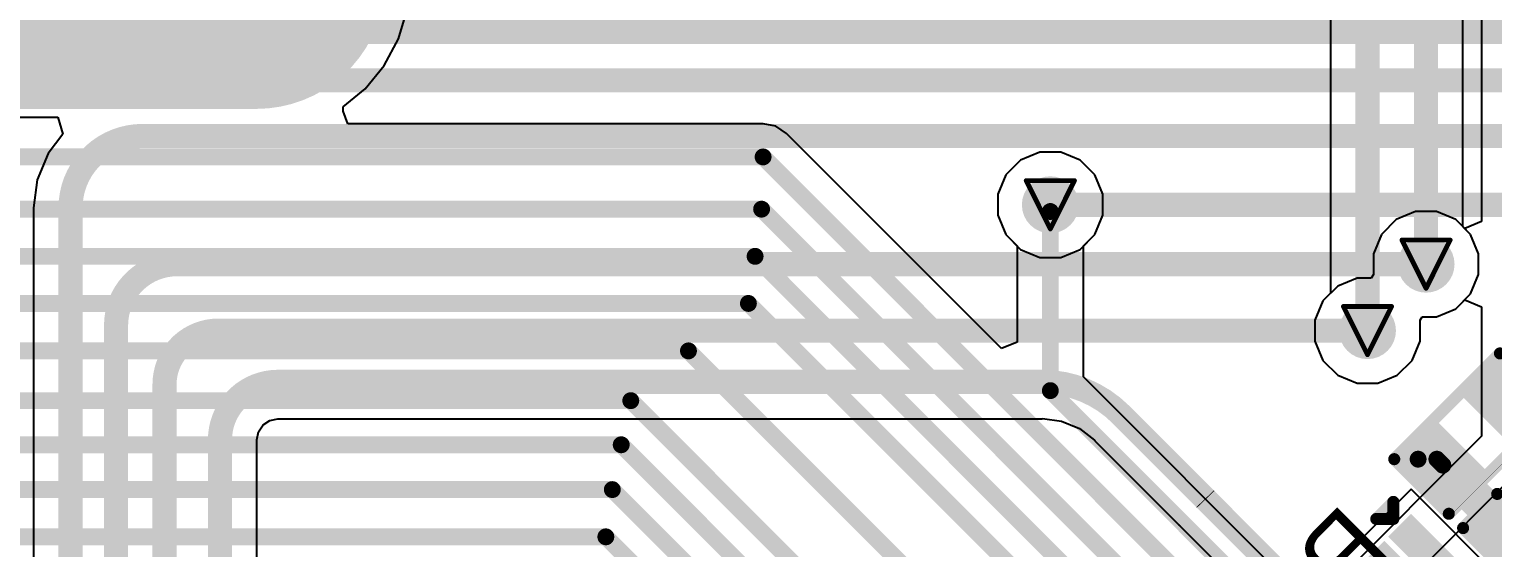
# Model space of a CAD drawing. Header units: inches. Extents: x 0 to 12.2, y 0 to 7.
# Drawn here: x 1.536 to 2.143, y 2.761 to 2.976 of the extents above; entities that cross this region are included whole.
import ezdxf

# ---------------------------------------------------------------- set-up
doc = ezdxf.new("R2010")
doc.units = ezdxf.units.IN
doc.header["$MEASUREMENT"] = 0
for name, color, linetype in [('Bottom Layer', 5, 'Continuous'), ('Bottom Overlay', 54, 'Continuous'), ('Bottom Paste', 16, 'Continuous'), ('Bottom Solder', 6, 'Continuous'), ('Drill Drawing', 1, 'Continuous'), ('Layer 1', 16, 'Continuous'), ('Layer 2', 76, 'Continuous'), ('Top Layer', 1, 'Continuous'), ('Top Overlay', 2, 'Continuous'), ('Top Paste', 8, 'Continuous'), ('Top Solder', 216, 'Continuous'), ('Via Holes', 16, 'Continuous')]:
    doc.layers.add(name, color=color, linetype=linetype)
doc.styles.add('Arial', font='', dxfattribs={"height": 0.2})
doc.styles.get('Arial').set_extended_font_data('Arial')

# ---------------------------------------------------------------- blocks, each defined once
blk = doc.blocks.new('LQFP_128_EP_14_14__28')
at = {"layer": 'Top Layer'}
blk.add_hatch(color=1, dxfattribs=at).paths.add_polyline_path([(-0.26967, 0.24804), (-0.26967, 0.24016), (-0.32873, 0.24016), (-0.32873, 0.24804)])
at = {"layer": 'Top Paste'}
blk.add_hatch(color=8, dxfattribs=at).paths.add_polyline_path([(-0.26967, 0.24804), (-0.26967, 0.24016), (-0.32873, 0.24016), (-0.32873, 0.24804)])
at = {"layer": 'Top Solder'}
for points in [[(-0.26692, 0.25079), (-0.26692, 0.23741), (-0.33148, 0.23741), (-0.33148, 0.25079)], [(-0.26692, 0.23504), (-0.26692, 0.22166), (-0.33148, 0.22166), (-0.33148, 0.23504)]]:
    blk.add_hatch(color=216, dxfattribs=at).paths.add_polyline_path(points)
at = {"layer": 'Top Overlay'}
for points in [[(-0.3352, 0.2441, 0.005, 0.005, 0), (-0.3402, 0.2491, 0.005, 0.005, 0)], [(-0.3402, 0.2391, 0.005, 0.005, 0), (-0.3402, 0.2491, 0.005, 0.005, 0)], [(-0.3402, 0.2391, 0.005, 0.005, 0), (-0.3352, 0.2441, 0.005, 0.005, 0)]]:
    blk.add_lwpolyline(points, format="xyseb", dxfattribs=at)
for points in [[(-0.34145, 0.2491, 0.0025, 0.0025, 1), (-0.33895, 0.2491, 0.0025, 0.0025, 1)], [(-0.34145, 0.2491, 0.0025, 0.0025, 1), (-0.33895, 0.2491, 0.0025, 0.0025, 1)], [(-0.33645, 0.2441, 0.0025, 0.0025, 1), (-0.33395, 0.2441, 0.0025, 0.0025, 1)], [(-0.33645, 0.2441, 0.0025, 0.0025, 1), (-0.33395, 0.2441, 0.0025, 0.0025, 1)], [(-0.34145, 0.2391, 0.0025, 0.0025, 1), (-0.33895, 0.2391, 0.0025, 0.0025, 1)], [(-0.34145, 0.2391, 0.0025, 0.0025, 1), (-0.33895, 0.2391, 0.0025, 0.0025, 1)]]:
    blk.add_lwpolyline(points, format="xyseb", close=True, dxfattribs=at)
blk = doc.blocks.new('R___0402_B_130')
at = {"layer": 'Bottom Layer'}
for points in [[(-0.0095, 0.0125), (-0.0095, -0.0125), (-0.0275, -0.0125), (-0.0275, 0.0125)], [(0.0275, 0.0125), (0.0275, -0.0125), (0.0095, -0.0125), (0.0095, 0.0125)]]:
    blk.add_hatch(color=5, dxfattribs=at).paths.add_polyline_path(points)
at = {"layer": 'Bottom Paste'}
for points in [[(-0.0095, 0.0125), (-0.0095, -0.0125), (-0.0275, -0.0125), (-0.0275, 0.0125)], [(0.0275, 0.0125), (0.0275, -0.0125), (0.0095, -0.0125), (0.0095, 0.0125)]]:
    blk.add_hatch(color=16, dxfattribs=at).paths.add_polyline_path(points)
at = {"layer": 'Bottom Solder'}
for points in [[(-0.00733, 0.01467), (-0.00733, -0.01467), (-0.02967, -0.01467), (-0.02967, 0.01467)], [(0.02967, 0.01467), (0.02967, -0.01467), (0.00733, -0.01467), (0.00733, 0.01467)]]:
    blk.add_hatch(color=6, dxfattribs=at).paths.add_polyline_path(points)
at = {"layer": 'Bottom Overlay'}
for points in [[(0.031, 0.016, 0.005, 0.005, 0), (-0.031, 0.016, 0.005, 0.005, 0)], [(-0.031, -0.016, 0.005, 0.005, 0), (-0.031, 0.016, 0.005, 0.005, 0)], [(0.031, -0.016, 0.005, 0.005, 0), (0.031, 0.016, 0.005, 0.005, 0)], [(0.032, 0.017, 0.000127, 0.000127, 0), (-0.032, 0.017, 0.000127, 0.000127, 0)], [(0.031, -0.016, 0.005, 0.005, 0), (-0.031, -0.016, 0.005, 0.005, 0)]]:
    blk.add_lwpolyline(points, format="xyseb", dxfattribs=at)
for points in [[(-0.03225, 0.016, 0.0025, 0.0025, 1), (-0.02975, 0.016, 0.0025, 0.0025, 1)], [(-0.03225, 0.016, 0.0025, 0.0025, 1), (-0.02975, 0.016, 0.0025, 0.0025, 1)], [(0.02975, 0.016, 0.0025, 0.0025, 1), (0.03225, 0.016, 0.0025, 0.0025, 1)], [(0.02975, 0.016, 0.0025, 0.0025, 1), (0.03225, 0.016, 0.0025, 0.0025, 1)], [(-0.03203, 0.017, 0.0000635, 0.0000635, 1), (-0.03197, 0.017, 0.0000635, 0.0000635, 1)], [(0.03197, 0.017, 0.0000635, 0.0000635, 1), (0.03203, 0.017, 0.0000635, 0.0000635, 1)], [(-0.03225, -0.016, 0.0025, 0.0025, 1), (-0.02975, -0.016, 0.0025, 0.0025, 1)], [(-0.03225, -0.016, 0.0025, 0.0025, 1), (-0.02975, -0.016, 0.0025, 0.0025, 1)], [(0.02975, -0.016, 0.0025, 0.0025, 1), (0.03225, -0.016, 0.0025, 0.0025, 1)], [(0.02975, -0.016, 0.0025, 0.0025, 1), (0.03225, -0.016, 0.0025, 0.0025, 1)]]:
    blk.add_lwpolyline(points, format="xyseb", close=True, dxfattribs=at)
blk = doc.blocks.new('C___0402_B_319')
at = {"layer": 'Bottom Layer'}
for points in [[(-0.0095, 0.0125), (-0.0095, -0.0125), (-0.0275, -0.0125), (-0.0275, 0.0125)], [(0.0275, 0.0125), (0.0275, -0.0125), (0.0095, -0.0125), (0.0095, 0.0125)]]:
    blk.add_hatch(color=5, dxfattribs=at).paths.add_polyline_path(points)
at = {"layer": 'Bottom Paste'}
for points in [[(-0.0095, 0.0125), (-0.0095, -0.0125), (-0.0275, -0.0125), (-0.0275, 0.0125)], [(0.0275, 0.0125), (0.0275, -0.0125), (0.0095, -0.0125), (0.0095, 0.0125)]]:
    blk.add_hatch(color=16, dxfattribs=at).paths.add_polyline_path(points)
at = {"layer": 'Bottom Solder'}
for points in [[(-0.00714, 0.01486), (-0.00714, -0.01486), (-0.02986, -0.01486), (-0.02986, 0.01486)], [(0.02986, 0.01486), (0.02986, -0.01486), (0.00714, -0.01486), (0.00714, 0.01486)]]:
    blk.add_hatch(color=6, dxfattribs=at).paths.add_polyline_path(points)
at = {"layer": 'Bottom Overlay'}
for points in [[(-0.011, 0.016, 0.005, 0.005, 0), (-0.031, 0.016, 0.005, 0.005, 0)], [(-0.031, -0.016, 0.005, 0.005, 0), (-0.031, 0.016, 0.005, 0.005, 0)], [(0.031, 0.016, 0.005, 0.005, 0), (0.011, 0.016, 0.005, 0.005, 0)], [(0.031, -0.016, 0.005, 0.005, 0), (0.031, 0.016, 0.005, 0.005, 0)], [(-0.011, -0.016, 0.005, 0.005, 0), (-0.031, -0.016, 0.005, 0.005, 0)], [(0.031, -0.016, 0.005, 0.005, 0), (0.011, -0.016, 0.005, 0.005, 0)]]:
    blk.add_lwpolyline(points, format="xyseb", dxfattribs=at)
for points in [[(-0.03225, 0.016, 0.0025, 0.0025, 1), (-0.02975, 0.016, 0.0025, 0.0025, 1)], [(-0.03225, 0.016, 0.0025, 0.0025, 1), (-0.02975, 0.016, 0.0025, 0.0025, 1)], [(-0.01225, 0.016, 0.0025, 0.0025, 1), (-0.00975, 0.016, 0.0025, 0.0025, 1)], [(0.00975, 0.016, 0.0025, 0.0025, 1), (0.01225, 0.016, 0.0025, 0.0025, 1)], [(0.02975, 0.016, 0.0025, 0.0025, 1), (0.03225, 0.016, 0.0025, 0.0025, 1)], [(0.02975, 0.016, 0.0025, 0.0025, 1), (0.03225, 0.016, 0.0025, 0.0025, 1)], [(-0.03225, -0.016, 0.0025, 0.0025, 1), (-0.02975, -0.016, 0.0025, 0.0025, 1)], [(-0.03225, -0.016, 0.0025, 0.0025, 1), (-0.02975, -0.016, 0.0025, 0.0025, 1)], [(-0.01225, -0.016, 0.0025, 0.0025, 1), (-0.00975, -0.016, 0.0025, 0.0025, 1)], [(0.00975, -0.016, 0.0025, 0.0025, 1), (0.01225, -0.016, 0.0025, 0.0025, 1)], [(0.02975, -0.016, 0.0025, 0.0025, 1), (0.03225, -0.016, 0.0025, 0.0025, 1)], [(0.02975, -0.016, 0.0025, 0.0025, 1), (0.03225, -0.016, 0.0025, 0.0025, 1)]]:
    blk.add_lwpolyline(points, format="xyseb", close=True, dxfattribs=at)

msp = doc.modelspace()

# ---------------------------------------------------------------- hatches: boundary and pattern name
at = {"layer": 'Bottom Layer'}
h = msp.add_hatch(color=5, dxfattribs=at)
edge = h.paths.add_edge_path()
edge.add_arc((1.95944, 2.90339), 0.01181, 0, 360)
h = msp.add_hatch(color=5, dxfattribs=at)
edge = h.paths.add_edge_path()
edge.add_arc((2.1153, 2.87877), 0.01181, 0, 360)
h = msp.add_hatch(color=5, dxfattribs=at)
edge = h.paths.add_edge_path()
edge.add_arc((2.091, 2.85123), 0.01181, 0, 360)
at = {"layer": 'Layer 1'}
h = msp.add_hatch(color=16, dxfattribs=at)
edge = h.paths.add_edge_path()
edge.add_arc((1.95944, 2.90339), 0.01181, 0, 360)
h = msp.add_hatch(color=16, dxfattribs=at)
edge = h.paths.add_edge_path()
edge.add_arc((2.1153, 2.87877), 0.01181, 0, 360)
h = msp.add_hatch(color=16, dxfattribs=at)
edge = h.paths.add_edge_path()
edge.add_arc((2.091, 2.85123), 0.01181, 0, 360)
at = {"layer": 'Layer 2'}
h = msp.add_hatch(color=76, dxfattribs=at)
edge = h.paths.add_edge_path()
edge.add_arc((1.95944, 2.90339), 0.01181, 0, 360)
h = msp.add_hatch(color=76, dxfattribs=at)
edge = h.paths.add_edge_path()
edge.add_arc((2.1153, 2.87877), 0.01181, 0, 360)
h = msp.add_hatch(color=76, dxfattribs=at)
edge = h.paths.add_edge_path()
edge.add_arc((2.091, 2.85123), 0.01181, 0, 360)
at = {"layer": 'Top Layer'}
h = msp.add_hatch(color=1, dxfattribs=at)
edge = h.paths.add_edge_path()
edge.add_arc((1.95944, 2.90339), 0.01181, 0, 360)
h = msp.add_hatch(color=1, dxfattribs=at)
edge = h.paths.add_edge_path()
edge.add_arc((2.1153, 2.87877), 0.01181, 0, 360)
h = msp.add_hatch(color=1, dxfattribs=at)
edge = h.paths.add_edge_path()
edge.add_arc((2.091, 2.85123), 0.01181, 0, 360)
at = {"layer": 'Via Holes'}
h = msp.add_hatch(color=7, dxfattribs=at)
edge = h.paths.add_edge_path()
edge.add_arc((1.95944, 2.90339), 0.00591, 0, 360)
h = msp.add_hatch(color=7, dxfattribs=at)
edge = h.paths.add_edge_path()
edge.add_arc((2.1153, 2.87877), 0.00591, 0, 360)
h = msp.add_hatch(color=7, dxfattribs=at)
edge = h.paths.add_edge_path()
edge.add_arc((2.091, 2.85123), 0.00591, 0, 360)

# ---------------------------------------------------------------- linework, layer by layer
at = {"layer": 'Bottom Layer'}
for p, q in [((0.99519, 2.93971), (1.54771, 2.93971)), ((1.54771, 2.93971), (1.54982, 2.93271)), ((1.54982, 2.93271), (1.54367, 2.92469)), ((1.54367, 2.92469), (1.53915, 2.91379)), ((1.53915, 2.91379), (1.53761, 2.90209)), ((1.53761, 2.90209), (1.53771, 2.90209)), ((1.53771, 2.90209), (1.53771, 2.194)), ((1.63099, 2.80932), (1.63287, 2.81213)), ((1.63287, 2.81213), (1.63568, 2.81401)), ((1.63568, 2.81401), (1.639, 2.81467)), ((1.639, 2.81467), (1.639, 2.81471)), ((1.639, 2.81471), (1.9559, 2.81471)), ((1.9559, 2.81471), (1.95599, 2.81471)), ((1.95599, 2.81471), (1.95617, 2.81474)), ((1.95617, 2.81474), (1.96402, 2.81371)), ((1.96402, 2.81371), (1.97151, 2.81061)), ((1.63029, 2.27424), (1.63029, 2.806)), ((1.63029, 2.806), (1.63033, 2.806)), ((1.63033, 2.806), (1.63099, 2.80932)), ((1.97151, 2.81061), (1.97779, 2.80579)), ((1.97779, 2.80579), (1.97789, 2.80564)), ((1.97789, 2.80564), (1.97795, 2.80557)), ((1.97795, 2.80557), (1.97795, 2.80557)), ((1.97795, 2.80557), (2.01278, 2.77074)), ((2.01278, 2.77074), (2.01296, 2.77056)), ((2.01296, 2.77056), (2.01302, 2.77052)), ((2.01302, 2.77052), (2.01305, 2.77047)), ((2.01305, 2.77047), (2.05821, 2.72531))]:
    msp.add_line(p, q, dxfattribs=at)
for points in [[(0.97025, 2.975, 0.01, 0.01, 0), (3.03095, 2.975, 0.01, 0.01, 0)], [(0.988, 2.955, 0.01, 0.01, 0), (2.98357, 2.955, 0.01, 0.01, 0)], [(1.553, 2.90209, 0.01, 0.01, -0.414214), (1.58282, 2.93191, 0.01, 0.01, 0)], [(1.58282, 2.93191, 0.01, 0.01, 0), (2.72909, 2.93191, 0.01, 0.01, 0)], [(1.95944, 2.90339, 0.01, 0.01, 0), (2.68897, 2.90339, 0.01, 0.01, 0)], [(1.553, 2.194, 0.01, 0.01, 0), (1.553, 2.90209, 0.01, 0.01, 0)], [(1.5719, 2.85343, 0.01, 0.01, -0.414214), (1.59723, 2.87877, 0.01, 0.01, 0)], [(1.59723, 2.87877, 0.01, 0.01, 0), (2.1153, 2.87877, 0.01, 0.01, 0)], [(1.5719, 2.2311, 0.01, 0.01, 0), (1.5719, 2.85343, 0.01, 0.01, 0)], [(1.592, 2.82895, 0.01, 0.01, -0.414214), (1.61428, 2.85123, 0.01, 0.01, 0)], [(1.61428, 2.85123, 0.01, 0.01, 0), (2.091, 2.85123, 0.01, 0.01, 0)], [(1.615, 2.806, 0.01, 0.01, -0.414214), (1.639, 2.83, 0.01, 0.01, 0)], [(1.639, 2.83, 0.01, 0.01, 0), (1.95592, 2.83, 0.01, 0.01, 0)], [(1.95592, 2.83, 0.01, 0.01, 0), (1.95601, 2.83, 0.01, 0.01, 0)], [(1.95601, 2.83, 0.01, 0.01, -0.198564), (1.98869, 2.81647, 0.01, 0.01, 0)], [(1.592, 2.244, 0.01, 0.01, 0), (1.592, 2.82895, 0.01, 0.01, 0)], [(1.98869, 2.81647, 0.01, 0.01, 0), (1.98875, 2.8164, 0.01, 0.01, 0)], [(1.98875, 2.8164, 0.01, 0.01, 0), (2.02364, 2.78152, 0.01, 0.01, 0)], [(1.615, 2.27424, 0.01, 0.01, 0), (1.615, 2.806, 0.01, 0.01, 0)], [(2.112, 2.79794, 0.007, 0.007, 0), (2.11977, 2.79794, 0.007, 0.007, 0)], [(2.12225, 2.79547, 0.015, 0.015, 0), (2.17937, 2.73835, 0.015, 0.015, 0)], [(2.11977, 2.79794, 0.007, 0.007, 0), (2.12225, 2.79547, 0.007, 0.007, 0)], [(2.02364, 2.78152, 0.01, 0.01, 0), (2.02386, 2.78129, 0.01, 0.01, 0)], [(2.02386, 2.78129, 0.01, 0.01, 0), (2.29824, 2.50691, 0.01, 0.01, 0)]]:
    msp.add_lwpolyline(points, format="xyseb", dxfattribs=at)
for points in [[(1.58032, 2.93191, 0.005, 0.005, 1), (1.58532, 2.93191, 0.005, 0.005, 1)], [(1.58032, 2.93191, 0.005, 0.005, 1), (1.58532, 2.93191, 0.005, 0.005, 1)], [(1.95694, 2.90339, 0.005, 0.005, 1), (1.96194, 2.90339, 0.005, 0.005, 1)], [(1.5505, 2.90209, 0.005, 0.005, 1), (1.5555, 2.90209, 0.005, 0.005, 1)], [(1.5505, 2.90209, 0.005, 0.005, 1), (1.5555, 2.90209, 0.005, 0.005, 1)], [(1.59473, 2.87877, 0.005, 0.005, 1), (1.59973, 2.87877, 0.005, 0.005, 1)], [(1.59473, 2.87877, 0.005, 0.005, 1), (1.59973, 2.87877, 0.005, 0.005, 1)], [(2.1128, 2.87877, 0.005, 0.005, 1), (2.1178, 2.87877, 0.005, 0.005, 1)], [(1.5694, 2.85343, 0.005, 0.005, 1), (1.5744, 2.85343, 0.005, 0.005, 1)], [(1.5694, 2.85343, 0.005, 0.005, 1), (1.5744, 2.85343, 0.005, 0.005, 1)], [(1.61178, 2.85123, 0.005, 0.005, 1), (1.61678, 2.85123, 0.005, 0.005, 1)], [(1.61178, 2.85123, 0.005, 0.005, 1), (1.61678, 2.85123, 0.005, 0.005, 1)], [(2.0885, 2.85123, 0.005, 0.005, 1), (2.0935, 2.85123, 0.005, 0.005, 1)], [(1.6365, 2.83, 0.005, 0.005, 1), (1.6415, 2.83, 0.005, 0.005, 1)], [(1.6365, 2.83, 0.005, 0.005, 1), (1.6415, 2.83, 0.005, 0.005, 1)], [(1.95342, 2.83, 0.005, 0.005, 1), (1.95842, 2.83, 0.005, 0.005, 1)], [(1.95342, 2.83, 0.005, 0.005, 1), (1.95842, 2.83, 0.005, 0.005, 1)], [(1.95351, 2.83, 0.005, 0.005, 1), (1.95851, 2.83, 0.005, 0.005, 1)], [(1.95351, 2.83, 0.005, 0.005, 1), (1.95851, 2.83, 0.005, 0.005, 1)], [(1.5895, 2.82895, 0.005, 0.005, 1), (1.5945, 2.82895, 0.005, 0.005, 1)], [(1.5895, 2.82895, 0.005, 0.005, 1), (1.5945, 2.82895, 0.005, 0.005, 1)], [(1.98619, 2.81647, 0.005, 0.005, 1), (1.99119, 2.81647, 0.005, 0.005, 1)], [(1.98619, 2.81647, 0.005, 0.005, 1), (1.99119, 2.81647, 0.005, 0.005, 1)], [(1.98625, 2.8164, 0.005, 0.005, 1), (1.99125, 2.8164, 0.005, 0.005, 1)], [(1.98625, 2.8164, 0.005, 0.005, 1), (1.99125, 2.8164, 0.005, 0.005, 1)], [(1.6125, 2.806, 0.005, 0.005, 1), (1.6175, 2.806, 0.005, 0.005, 1)], [(1.6125, 2.806, 0.005, 0.005, 1), (1.6175, 2.806, 0.005, 0.005, 1)], [(2.11025, 2.79794, 0.0035, 0.0035, 1), (2.11375, 2.79794, 0.0035, 0.0035, 1)], [(2.1185, 2.79547, 0.0075, 0.0075, 1), (2.126, 2.79547, 0.0075, 0.0075, 1)], [(2.11802, 2.79794, 0.0035, 0.0035, 1), (2.12152, 2.79794, 0.0035, 0.0035, 1)], [(2.11802, 2.79794, 0.0035, 0.0035, 1), (2.12152, 2.79794, 0.0035, 0.0035, 1)], [(2.1205, 2.79547, 0.0035, 0.0035, 1), (2.124, 2.79547, 0.0035, 0.0035, 1)], [(2.02114, 2.78152, 0.005, 0.005, 1), (2.02614, 2.78152, 0.005, 0.005, 1)], [(2.02114, 2.78152, 0.005, 0.005, 1), (2.02614, 2.78152, 0.005, 0.005, 1)], [(2.02136, 2.78129, 0.005, 0.005, 1), (2.02636, 2.78129, 0.005, 0.005, 1)], [(2.02136, 2.78129, 0.005, 0.005, 1), (2.02636, 2.78129, 0.005, 0.005, 1)]]:
    msp.add_lwpolyline(points, format="xyseb", close=True, dxfattribs=at)
at = {"layer": 'Drill Drawing'}
for points in [[(1.94944, 2.91339, 0.002, 0.002, 0), (1.96944, 2.91339, 0.002, 0.002, 0)], [(1.94944, 2.91339, 0.002, 0.002, 0), (1.95944, 2.89339, 0.002, 0.002, 0)], [(1.95944, 2.89339, 0.002, 0.002, 0), (1.96944, 2.91339, 0.002, 0.002, 0)], [(2.1053, 2.88877, 0.002, 0.002, 0), (2.1253, 2.88877, 0.002, 0.002, 0)], [(2.1053, 2.88877, 0.002, 0.002, 0), (2.1153, 2.86877, 0.002, 0.002, 0)], [(2.1153, 2.86877, 0.002, 0.002, 0), (2.1253, 2.88877, 0.002, 0.002, 0)], [(2.081, 2.86123, 0.002, 0.002, 0), (2.101, 2.86123, 0.002, 0.002, 0)], [(2.081, 2.86123, 0.002, 0.002, 0), (2.091, 2.84123, 0.002, 0.002, 0)], [(2.091, 2.84123, 0.002, 0.002, 0), (2.101, 2.86123, 0.002, 0.002, 0)]]:
    msp.add_lwpolyline(points, format="xyseb", dxfattribs=at)
for points in [[(1.94894, 2.91339, 0.001, 0.001, 1), (1.94994, 2.91339, 0.001, 0.001, 1)], [(1.94894, 2.91339, 0.001, 0.001, 1), (1.94994, 2.91339, 0.001, 0.001, 1)], [(1.96894, 2.91339, 0.001, 0.001, 1), (1.96994, 2.91339, 0.001, 0.001, 1)], [(1.96894, 2.91339, 0.001, 0.001, 1), (1.96994, 2.91339, 0.001, 0.001, 1)], [(1.95894, 2.89339, 0.001, 0.001, 1), (1.95994, 2.89339, 0.001, 0.001, 1)], [(1.95894, 2.89339, 0.001, 0.001, 1), (1.95994, 2.89339, 0.001, 0.001, 1)], [(2.1048, 2.88877, 0.001, 0.001, 1), (2.1058, 2.88877, 0.001, 0.001, 1)], [(2.1048, 2.88877, 0.001, 0.001, 1), (2.1058, 2.88877, 0.001, 0.001, 1)], [(2.1248, 2.88877, 0.001, 0.001, 1), (2.1258, 2.88877, 0.001, 0.001, 1)], [(2.1248, 2.88877, 0.001, 0.001, 1), (2.1258, 2.88877, 0.001, 0.001, 1)], [(2.1148, 2.86877, 0.001, 0.001, 1), (2.1158, 2.86877, 0.001, 0.001, 1)], [(2.1148, 2.86877, 0.001, 0.001, 1), (2.1158, 2.86877, 0.001, 0.001, 1)], [(2.0805, 2.86123, 0.001, 0.001, 1), (2.0815, 2.86123, 0.001, 0.001, 1)], [(2.0805, 2.86123, 0.001, 0.001, 1), (2.0815, 2.86123, 0.001, 0.001, 1)], [(2.1005, 2.86123, 0.001, 0.001, 1), (2.1015, 2.86123, 0.001, 0.001, 1)], [(2.1005, 2.86123, 0.001, 0.001, 1), (2.1015, 2.86123, 0.001, 0.001, 1)], [(2.0905, 2.84123, 0.001, 0.001, 1), (2.0915, 2.84123, 0.001, 0.001, 1)], [(2.0905, 2.84123, 0.001, 0.001, 1), (2.0915, 2.84123, 0.001, 0.001, 1)]]:
    msp.add_lwpolyline(points, format="xyseb", close=True, dxfattribs=at)
at = {"layer": 'Layer 1'}
for p, q in [((1.94708, 2.92188), (1.94095, 2.91574)), ((1.9551, 2.9252), (1.94708, 2.92188)), ((1.96378, 2.9252), (1.9551, 2.9252)), ((1.97179, 2.92188), (1.96378, 2.9252)), ((1.97793, 2.91574), (1.97179, 2.92188)), ((1.94095, 2.91574), (1.93763, 2.90773)), ((1.98125, 2.90773), (1.97793, 2.91574)), ((1.93763, 2.90773), (1.93763, 2.89905)), ((1.98125, 2.89905), (1.98125, 2.90773)), ((1.93763, 2.89905), (1.94095, 2.89103)), ((1.97793, 2.89103), (1.98125, 2.89905)), ((2.10294, 2.89726), (2.09681, 2.89113)), ((2.11096, 2.90058), (2.10294, 2.89726)), ((2.11964, 2.90058), (2.11096, 2.90058)), ((2.12765, 2.89726), (2.11964, 2.90058)), ((2.13379, 2.89113), (2.12765, 2.89726)), ((1.94095, 2.89103), (1.94708, 2.8849)), ((1.97179, 2.8849), (1.97793, 2.89103)), ((2.09681, 2.89113), (2.09349, 2.88311)), ((2.13711, 2.88311), (2.13379, 2.89113)), ((1.94708, 2.8849), (1.9551, 2.88158)), ((1.96378, 2.88158), (1.97179, 2.8849)), ((1.9551, 2.88158), (1.96378, 2.88158)), ((2.09349, 2.88311), (2.09349, 2.87443)), ((2.13711, 2.87443), (2.13711, 2.88311)), ((2.08666, 2.87304), (2.07865, 2.86972)), ((2.09256, 2.87304), (2.08666, 2.87304)), ((2.09349, 2.87443), (2.09256, 2.87304)), ((2.13379, 2.86642), (2.13711, 2.87443)), ((2.07865, 2.86972), (2.07251, 2.86359)), ((2.12765, 2.86028), (2.13379, 2.86642)), ((2.07251, 2.86359), (2.06919, 2.85557)), ((2.11964, 2.85696), (2.12765, 2.86028)), ((2.06919, 2.85557), (2.06919, 2.84689)), ((2.11281, 2.85557), (2.11374, 2.85696)), ((2.11281, 2.84689), (2.11281, 2.85557)), ((2.11374, 2.85696), (2.11964, 2.85696)), ((2.06919, 2.84689), (2.07251, 2.83888)), ((2.10949, 2.83888), (2.11281, 2.84689)), ((2.07251, 2.83888), (2.07865, 2.83274)), ((2.10335, 2.83274), (2.10949, 2.83888)), ((2.07865, 2.83274), (2.08666, 2.82942)), ((2.08666, 2.82942), (2.09534, 2.82942)), ((2.09534, 2.82942), (2.10335, 2.83274))]:
    msp.add_line(p, q, dxfattribs=at)
at = {"layer": 'Layer 2'}
for p, q in [((2.13832, 3.01222), (2.13832, 2.89649)), ((1.94708, 2.92188), (1.94095, 2.91574)), ((1.9551, 2.9252), (1.94708, 2.92188)), ((1.96378, 2.9252), (1.9551, 2.9252)), ((1.97179, 2.92188), (1.96378, 2.9252)), ((1.97793, 2.91574), (1.97179, 2.92188)), ((1.94095, 2.91574), (1.93763, 2.90773)), ((1.98125, 2.90773), (1.97793, 2.91574)), ((1.93763, 2.90773), (1.93763, 2.89905)), ((1.98125, 2.89905), (1.98125, 2.90773)), ((1.93763, 2.89905), (1.94095, 2.89103)), ((1.97793, 2.89103), (1.98125, 2.89905)), ((2.10294, 2.89726), (2.09681, 2.89113)), ((2.11096, 2.90058), (2.10294, 2.89726)), ((2.11964, 2.90058), (2.11096, 2.90058)), ((2.12765, 2.89726), (2.11964, 2.90058)), ((2.13132, 2.89359), (2.12765, 2.89726)), ((2.13832, 2.89649), (2.13132, 2.89359)), ((1.94095, 2.89103), (1.94708, 2.8849)), ((1.97179, 2.8849), (1.97793, 2.89103)), ((2.09681, 2.89113), (2.09349, 2.88311)), ((1.94708, 2.8849), (1.9551, 2.88158)), ((1.96378, 2.88158), (1.97179, 2.8849)), ((1.9551, 2.88158), (1.96378, 2.88158)), ((2.09349, 2.88311), (2.09349, 2.87443)), ((2.08666, 2.87304), (2.07865, 2.86972)), ((2.09256, 2.87304), (2.08666, 2.87304)), ((2.09349, 2.87443), (2.09256, 2.87304)), ((2.07865, 2.86972), (2.07251, 2.86359)), ((2.07251, 2.86359), (2.06919, 2.85557)), ((2.11964, 2.85696), (2.12765, 2.86028)), ((2.12765, 2.86028), (2.13132, 2.86395)), ((2.13132, 2.86395), (2.13832, 2.86105)), ((2.13832, 2.86105), (2.13832, 2.80744)), ((2.06919, 2.85557), (2.06919, 2.84689)), ((2.11281, 2.85557), (2.11374, 2.85696)), ((2.11281, 2.84689), (2.11281, 2.85557)), ((2.11374, 2.85696), (2.11964, 2.85696)), ((2.06919, 2.84689), (2.07251, 2.83888)), ((2.10949, 2.83888), (2.11281, 2.84689)), ((2.07251, 2.83888), (2.07865, 2.83274)), ((2.10335, 2.83274), (2.10949, 2.83888)), ((2.07865, 2.83274), (2.08666, 2.82942)), ((2.08666, 2.82942), (2.09534, 2.82942)), ((2.09534, 2.82942), (2.10335, 2.83274)), ((2.0494, 2.68889), (2.17593, 2.81542)), ((2.13832, 2.80744), (1.9337, 2.60282))]:
    msp.add_line(p, q, dxfattribs=at)
at = {"layer": 'Top Layer'}
for p, q in [((2.13059, 2.89432), (2.13059, 3.494)), ((2.07571, 3.46537), (2.07571, 2.86678)), ((1.68904, 2.9722), (1.69267, 2.98416)), ((1.68315, 2.96118), (1.68904, 2.9722)), ((1.67522, 2.95151), (1.68315, 2.96118)), ((1.66606, 2.94399), (1.67522, 2.95151)), ((1.66607, 2.94224), (1.66606, 2.94399)), ((1.66808, 2.93699), (1.66607, 2.94224)), ((1.84029, 2.93699), (1.66808, 2.93699)), ((1.84556, 2.93595), (1.84029, 2.93699)), ((1.85002, 2.93296), (1.84556, 2.93595)), ((1.93921, 2.84378), (1.85002, 2.93296)), ((1.94708, 2.92188), (1.94095, 2.91574)), ((1.9551, 2.9252), (1.94708, 2.92188)), ((1.96378, 2.9252), (1.9551, 2.9252)), ((1.97179, 2.92188), (1.96378, 2.9252)), ((1.97793, 2.91574), (1.97179, 2.92188)), ((1.94095, 2.91574), (1.93763, 2.90773)), ((1.98125, 2.90773), (1.97793, 2.91574)), ((1.93763, 2.90773), (1.93763, 2.89905)), ((1.98125, 2.89905), (1.98125, 2.90773)), ((1.93763, 2.89905), (1.94095, 2.89103)), ((1.97793, 2.89103), (1.98125, 2.89905)), ((1.94095, 2.89103), (1.94567, 2.88631)), ((1.9732, 2.88631), (1.97793, 2.89103)), ((2.13379, 2.89113), (2.13059, 2.89432)), ((2.13711, 2.88311), (2.13379, 2.89113)), ((1.94567, 2.88631), (1.94567, 2.84646)), ((1.9732, 2.83205), (1.9732, 2.88631)), ((2.13711, 2.87443), (2.13711, 2.88311)), ((2.13379, 2.86642), (2.13711, 2.87443)), ((2.07571, 2.86678), (2.07251, 2.86359)), ((2.12765, 2.86028), (2.13379, 2.86642)), ((2.07251, 2.86359), (2.06919, 2.85557)), ((2.11964, 2.85696), (2.12765, 2.86028)), ((2.06919, 2.85557), (2.06919, 2.84689)), ((2.11281, 2.85557), (2.11374, 2.85696)), ((2.11281, 2.84689), (2.11281, 2.85557)), ((2.11374, 2.85696), (2.11964, 2.85696)), ((1.94567, 2.84646), (1.93921, 2.84378)), ((2.06919, 2.84689), (2.07251, 2.83888)), ((2.10949, 2.83888), (2.11281, 2.84689)), ((2.07251, 2.83888), (2.07865, 2.83274)), ((2.10335, 2.83274), (2.10949, 2.83888)), ((2.06058, 2.74468), (1.9732, 2.83205)), ((2.07865, 2.83274), (2.08666, 2.82942)), ((2.08666, 2.82942), (2.09534, 2.82942)), ((2.09534, 2.82942), (2.10335, 2.83274)), ((2.10909, 2.78551), (2.08938, 2.7658)), ((2.16073, 2.73386), (2.10909, 2.78551)), ((2.08681, 2.76324), (2.0671, 2.74353)), ((2.08938, 2.7658), (2.08681, 2.76324))]:
    msp.add_line(p, q, dxfattribs=at)
for points in [[(2.1153, 2.88877, 0.01, 0.01, 0), (2.1153, 3.494, 0.01, 0.01, 0)], [(2.091, 2.86123, 0.01, 0.01, 0), (2.091, 3.46706, 0.01, 0.01, 0)], [(1.66859, 2.9966, 0.03, 0.03, -0.414214), (1.63013, 2.95814, 0.03, 0.03, 0)], [(1.25438, 2.95814, 0.03, 0.03, 0), (1.63013, 2.95814, 0.03, 0.03, 0)], [(0.12795, 2.92323, 0.007, 0.007, 0), (1.84029, 2.92323, 0.007, 0.007, 0)], [(1.84029, 2.92323, 0.007, 0.007, 0), (2.0715, 2.69202, 0.007, 0.007, 0)], [(0.53149, 2.90158, 0.007, 0.007, 0), (1.83967, 2.90158, 0.007, 0.007, 0)], [(1.83967, 2.90158, 0.007, 0.007, 0), (2.06036, 2.68088, 0.007, 0.007, 0)], [(1.95944, 2.82635, 0.007, 0.007, 0), (1.95944, 2.9006, 0.007, 0.007, 0)], [(0.90765, 2.88202, 0.007, 0.007, 0), (1.83697, 2.88202, 0.007, 0.007, 0)], [(1.83697, 2.88202, 0.007, 0.007, 0), (2.04923, 2.66975, 0.007, 0.007, 0)], [(0.8836, 2.8625, 0.007, 0.007, 0), (1.8342, 2.8625, 0.007, 0.007, 0)], [(1.8342, 2.8625, 0.007, 0.007, 0), (2.03809, 2.65861, 0.007, 0.007, 0)], [(0.55088, 2.84282, 0.007, 0.007, 0), (1.80933, 2.84282, 0.007, 0.007, 0)], [(1.80933, 2.84282, 0.007, 0.007, 0), (2.01581, 2.63634, 0.007, 0.007, 0)], [(1.95944, 2.82635, 0.007, 0.007, 0), (2.08263, 2.70316, 0.007, 0.007, 0)], [(0.53213, 2.8222, 0.007, 0.007, 0), (1.7854, 2.8222, 0.007, 0.007, 0)], [(1.7854, 2.8222, 0.007, 0.007, 0), (1.99354, 2.61406, 0.007, 0.007, 0)], [(0.51105, 2.80391, 0.007, 0.007, 0), (1.78144, 2.80391, 0.007, 0.007, 0)], [(1.78144, 2.80391, 0.007, 0.007, 0), (1.98242, 2.60294, 0.007, 0.007, 0)], [(0.49027, 2.78533, 0.007, 0.007, 0), (1.77775, 2.78533, 0.007, 0.007, 0)], [(1.77775, 2.78533, 0.007, 0.007, 0), (1.97128, 2.5918, 0.007, 0.007, 0)], [(0.12795, 2.76575, 0.007, 0.007, 0), (1.77506, 2.76575, 0.007, 0.007, 0)], [(1.77506, 2.76575, 0.007, 0.007, 0), (1.96014, 2.58066, 0.007, 0.007, 0)]]:
    msp.add_lwpolyline(points, format="xyseb", dxfattribs=at)
for points in [[(1.62263, 2.95814, 0.015, 0.015, 1), (1.63763, 2.95814, 0.015, 0.015, 1)], [(1.62263, 2.95814, 0.015, 0.015, 1), (1.63763, 2.95814, 0.015, 0.015, 1)], [(1.83854, 2.92323, 0.0035, 0.0035, 1), (1.84204, 2.92323, 0.0035, 0.0035, 1)], [(1.83854, 2.92323, 0.0035, 0.0035, 1), (1.84204, 2.92323, 0.0035, 0.0035, 1)], [(1.83792, 2.90158, 0.0035, 0.0035, 1), (1.84142, 2.90158, 0.0035, 0.0035, 1)], [(1.83792, 2.90158, 0.0035, 0.0035, 1), (1.84142, 2.90158, 0.0035, 0.0035, 1)], [(1.95769, 2.9006, 0.0035, 0.0035, 1), (1.96119, 2.9006, 0.0035, 0.0035, 1)], [(2.1128, 2.88877, 0.005, 0.005, 1), (2.1178, 2.88877, 0.005, 0.005, 1)], [(1.83522, 2.88202, 0.0035, 0.0035, 1), (1.83872, 2.88202, 0.0035, 0.0035, 1)], [(1.83522, 2.88202, 0.0035, 0.0035, 1), (1.83872, 2.88202, 0.0035, 0.0035, 1)], [(1.83245, 2.8625, 0.0035, 0.0035, 1), (1.83595, 2.8625, 0.0035, 0.0035, 1)], [(1.83245, 2.8625, 0.0035, 0.0035, 1), (1.83595, 2.8625, 0.0035, 0.0035, 1)], [(2.0885, 2.86123, 0.005, 0.005, 1), (2.0935, 2.86123, 0.005, 0.005, 1)], [(1.80758, 2.84282, 0.0035, 0.0035, 1), (1.81108, 2.84282, 0.0035, 0.0035, 1)], [(1.80758, 2.84282, 0.0035, 0.0035, 1), (1.81108, 2.84282, 0.0035, 0.0035, 1)], [(1.95769, 2.82635, 0.0035, 0.0035, 1), (1.96119, 2.82635, 0.0035, 0.0035, 1)], [(1.95769, 2.82635, 0.0035, 0.0035, 1), (1.96119, 2.82635, 0.0035, 0.0035, 1)], [(1.78365, 2.8222, 0.0035, 0.0035, 1), (1.78715, 2.8222, 0.0035, 0.0035, 1)], [(1.78365, 2.8222, 0.0035, 0.0035, 1), (1.78715, 2.8222, 0.0035, 0.0035, 1)], [(1.77969, 2.80391, 0.0035, 0.0035, 1), (1.78319, 2.80391, 0.0035, 0.0035, 1)], [(1.77969, 2.80391, 0.0035, 0.0035, 1), (1.78319, 2.80391, 0.0035, 0.0035, 1)], [(1.776, 2.78533, 0.0035, 0.0035, 1), (1.7795, 2.78533, 0.0035, 0.0035, 1)], [(1.776, 2.78533, 0.0035, 0.0035, 1), (1.7795, 2.78533, 0.0035, 0.0035, 1)], [(1.77331, 2.76575, 0.0035, 0.0035, 1), (1.77681, 2.76575, 0.0035, 0.0035, 1)], [(1.77331, 2.76575, 0.0035, 0.0035, 1), (1.77681, 2.76575, 0.0035, 0.0035, 1)]]:
    msp.add_lwpolyline(points, format="xyseb", close=True, dxfattribs=at)

# ---------------------------------------------------------------- block references
for name, p, rotation in [('R___0402_B_130', (2.13533, 2.80855), 225), ('LQFP_128_EP_14_14__28', (2.16614, 2.36353), 315), ('C___0402_B_319', (2.16389, 2.77999), 225)]:
    msp.add_blockref(name, p, dxfattribs=dict(rotation=rotation))

# ---------------------------------------------------------------- texts
at = {"layer": 'Bottom Overlay', "style": 'Arial', "text_generation_flag": 2}
msp.add_text('R34', height=0.03, rotation=45, dxfattribs=at).set_placement((2.10208, 2.75919))

doc.saveas('drawing.dxf')
